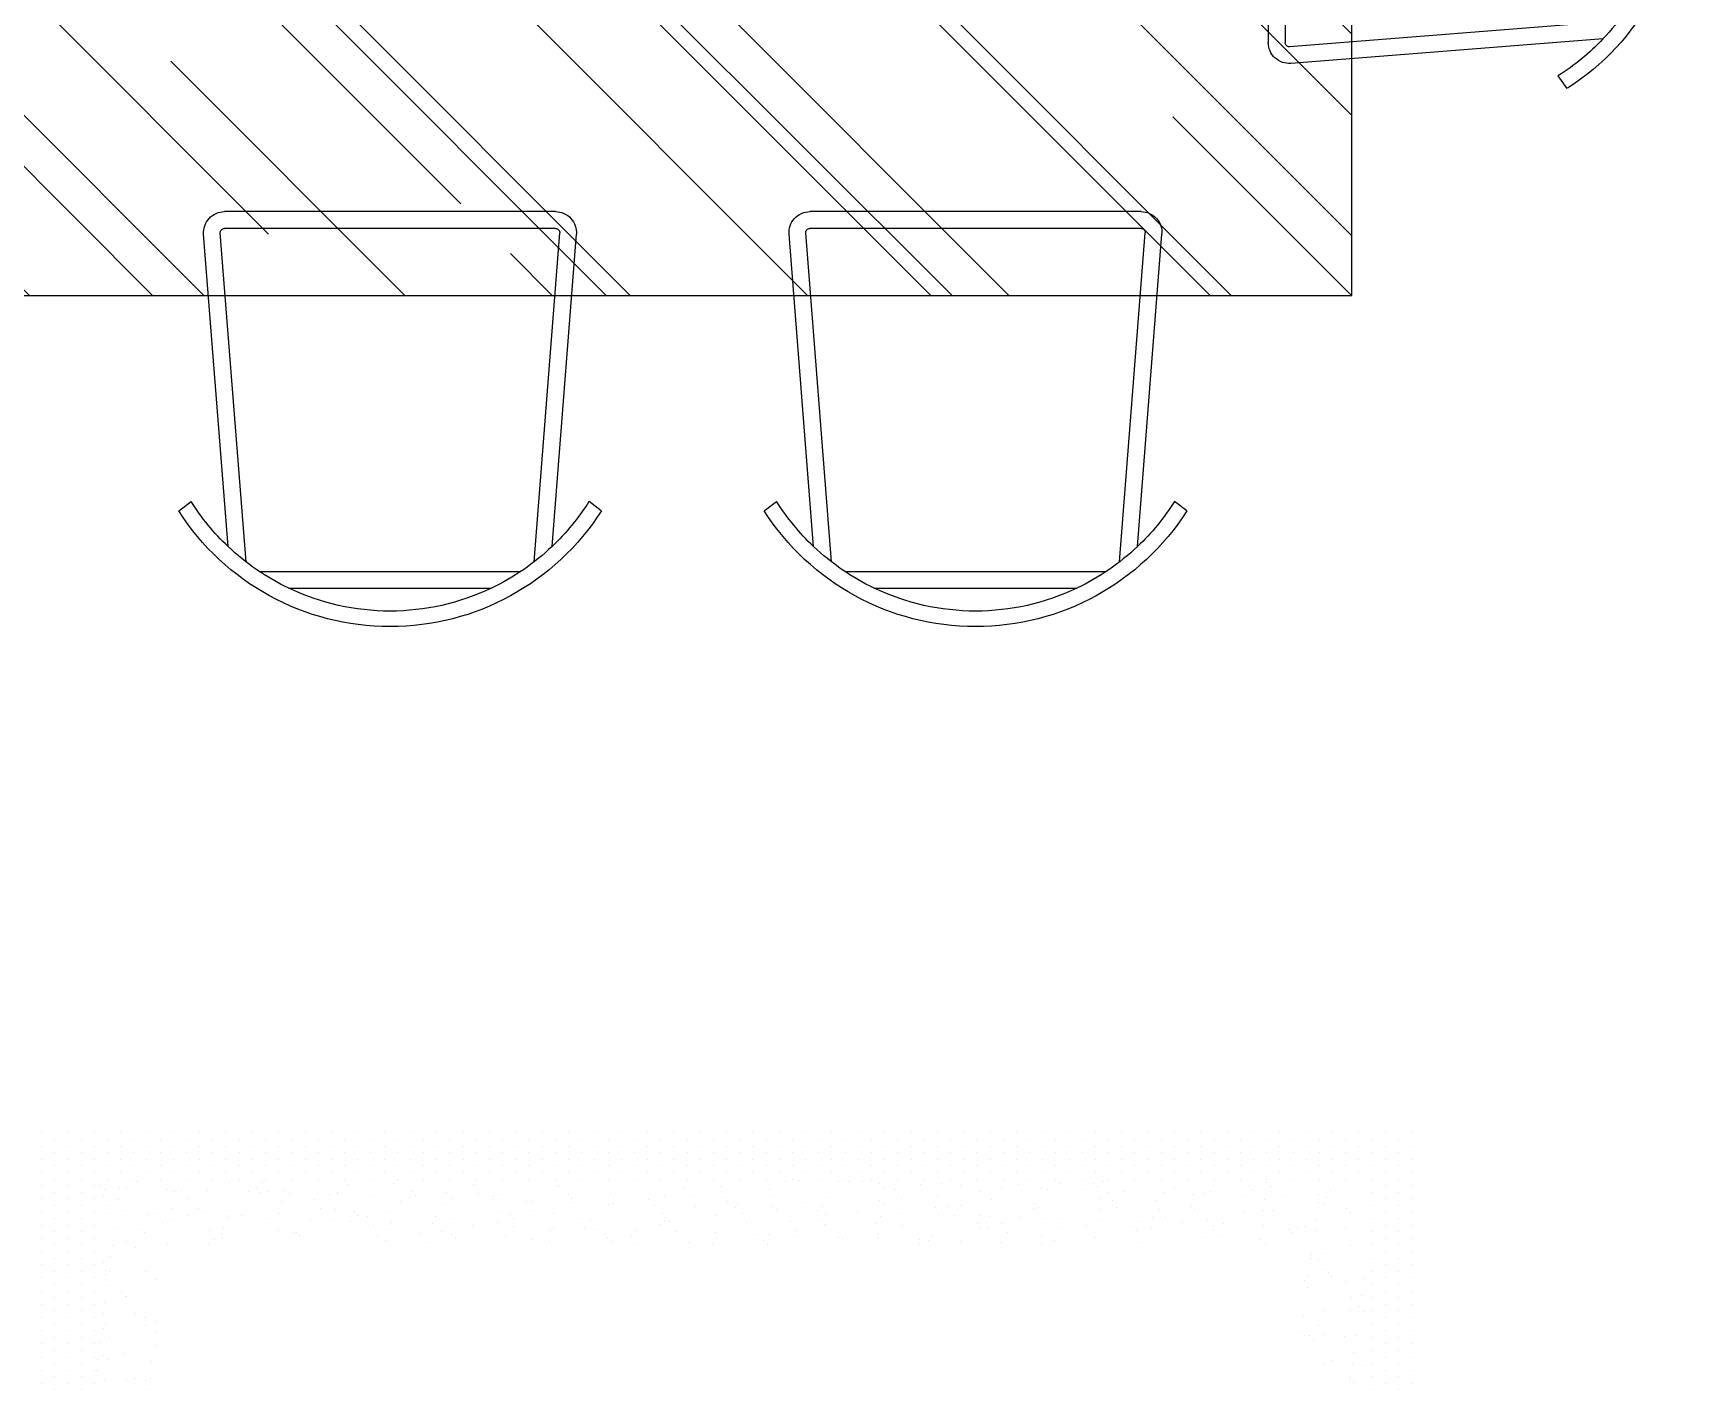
# Model space of a CAD drawing. Header units: millimetres. Extents: x 3923 to 4007, y 744 to 982.
# Drawn here: x 3971.078 to 3975.023, y 829.1 to 832.343 of the extents above; entities that cross this region are included whole.
import ezdxf

# ---------------------------------------------------------------- set-up
doc = ezdxf.new("R2010")
doc.units = ezdxf.units.MM
doc.header["$LTSCALE"] = 20
doc.linetypes.add('CONTINU', pattern=[0])
doc.layers.add('E-Lay-9', color=9, linetype='Continuous', lineweight=9)
doc.layers.add('HIDROSSANITÁRIO', color=8, linetype='Continuous')

# ---------------------------------------------------------------- blocks, each defined once
blk = doc.blocks.new('cadeira3')
at = {"color": 8}
for p, q in [((339.39, -198.51), (363.62, -198.51)), ((335.87, -200.51), (367.14, -200.51)), ((334.29, -201.65), (331.21, -240.97)), ((368.73, -201.65), (371.8, -240.97)), ((332.14, -203.49), (329.22, -240.82)), ((370.88, -203.49), (373.8, -240.82)), ((326.24, -207.76), (327.72, -208.87)), ((376.77, -207.76), (375.3, -208.87)), ((371.3, -241.51), (331.71, -241.51)), ((371.3, -243.51), (331.71, -243.51))]:
    blk.add_line(p, q, dxfattribs=at)
for centre, radius, start, end in [((351.51, -223.91), 29.99, 32.591, 147.409), ((351.51, -223.93), 28.15, 64.5065, 115.4935), ((351.51, -223.93), 28.15, 115.4935, 133.4739), ((351.51, -223.93), 28.15, 46.5261, 64.5065), ((351.51, -223.93), 28.15, 133.4739, 147.6689), ((351.51, -223.93), 28.15, 32.3311, 46.5261), ((331.71, -241.01), 2.5, 175.5276, 270), ((331.71, -241.01), 0.5, 175.5276, 270), ((371.3, -241.01), 2.5, 270, 4.4724), ((371.3, -241.01), 0.5, 270, 4.4724)]:
    blk.add_arc(centre, radius, start, end, dxfattribs=at)
blk = doc.blocks.new('*X868')
at = {"color": 0}
for p, q in [((13.321875, 42.54375), (13.321875, 42.54375)), ((13.340625, 42.54375), (13.340625, 42.54375)), ((13.359375, 42.54375), (13.359375, 42.54375)), ((13.378125, 42.54375), (13.378125, 42.54375)), ((13.396875, 42.54375), (13.396875, 42.54375)), ((13.415625, 42.54375), (13.415625, 42.54375)), ((13.434375, 42.54375), (13.434375, 42.54375)), ((13.453125, 42.54375), (13.453125, 42.54375)), ((13.471875, 42.54375), (13.471875, 42.54375)), ((13.490625, 42.54375), (13.490625, 42.54375)), ((13.509375, 42.54375), (13.509375, 42.54375)), ((13.528125, 42.54375), (13.528125, 42.54375)), ((13.546875, 42.54375), (13.546875, 42.54375)), ((13.565625, 42.54375), (13.565625, 42.54375)), ((13.584375, 42.54375), (13.584375, 42.54375)), ((13.603125, 42.54375), (13.603125, 42.54375)), ((13.621875, 42.54375), (13.621875, 42.54375)), ((13.640625, 42.54375), (13.640625, 42.54375)), ((13.659375, 42.54375), (13.659375, 42.54375)), ((13.678125, 42.54375), (13.678125, 42.54375)), ((13.3125, 42.525), (13.3125, 42.525)), ((13.33125, 42.525), (13.33125, 42.525)), ((13.35, 42.525), (13.35, 42.525)), ((13.36875, 42.525), (13.36875, 42.525)), ((13.3875, 42.525), (13.3875, 42.525)), ((13.40625, 42.525), (13.40625, 42.525)), ((13.425, 42.525), (13.425, 42.525)), ((13.44375, 42.525), (13.44375, 42.525)), ((13.4625, 42.525), (13.4625, 42.525)), ((13.48125, 42.525), (13.48125, 42.525)), ((13.5, 42.525), (13.5, 42.525)), ((13.51875, 42.525), (13.51875, 42.525)), ((13.5375, 42.525), (13.5375, 42.525)), ((13.55625, 42.525), (13.55625, 42.525)), ((13.575, 42.525), (13.575, 42.525)), ((13.59375, 42.525), (13.59375, 42.525)), ((13.6125, 42.525), (13.6125, 42.525)), ((13.63125, 42.525), (13.63125, 42.525)), ((13.65, 42.525), (13.65, 42.525)), ((13.66875, 42.525), (13.66875, 42.525)), ((13.3125, 42.4875), (13.3125, 42.4875)), ((13.321875, 42.50625), (13.321875, 42.50625)), ((13.33125, 42.4875), (13.33125, 42.4875)), ((13.340625, 42.50625), (13.340625, 42.50625)), ((13.35, 42.4875), (13.35, 42.4875)), ((13.359375, 42.50625), (13.359375, 42.50625)), ((13.36875, 42.4875), (13.36875, 42.4875)), ((13.378125, 42.50625), (13.378125, 42.50625)), ((13.3875, 42.4875), (13.3875, 42.4875)), ((13.396875, 42.50625), (13.396875, 42.50625)), ((13.40625, 42.4875), (13.40625, 42.4875)), ((13.415625, 42.50625), (13.415625, 42.50625)), ((13.425, 42.4875), (13.425, 42.4875)), ((13.434375, 42.50625), (13.434375, 42.50625)), ((13.44375, 42.4875), (13.44375, 42.4875)), ((13.453125, 42.50625), (13.453125, 42.50625)), ((13.4625, 42.4875), (13.4625, 42.4875)), ((13.471875, 42.50625), (13.471875, 42.50625)), ((13.48125, 42.4875), (13.48125, 42.4875)), ((13.490625, 42.50625), (13.490625, 42.50625)), ((13.5, 42.4875), (13.5, 42.4875)), ((13.509375, 42.50625), (13.509375, 42.50625)), ((13.51875, 42.4875), (13.51875, 42.4875)), ((13.528125, 42.50625), (13.528125, 42.50625)), ((13.5375, 42.4875), (13.5375, 42.4875)), ((13.546875, 42.50625), (13.546875, 42.50625)), ((13.55625, 42.4875), (13.55625, 42.4875)), ((13.565625, 42.50625), (13.565625, 42.50625)), ((13.575, 42.4875), (13.575, 42.4875)), ((13.584375, 42.50625), (13.584375, 42.50625)), ((13.59375, 42.4875), (13.59375, 42.4875)), ((13.603125, 42.50625), (13.603125, 42.50625)), ((13.6125, 42.4875), (13.6125, 42.4875)), ((13.621875, 42.50625), (13.621875, 42.50625)), ((13.63125, 42.4875), (13.63125, 42.4875)), ((13.640625, 42.50625), (13.640625, 42.50625)), ((13.65, 42.4875), (13.65, 42.4875)), ((13.659375, 42.50625), (13.659375, 42.50625)), ((13.66875, 42.4875), (13.66875, 42.4875)), ((13.678125, 42.50625), (13.678125, 42.50625)), ((13.621875, 42.46875), (13.621875, 42.46875)), ((13.640625, 42.46875), (13.640625, 42.46875)), ((13.659375, 42.46875), (13.659375, 42.46875)), ((13.678125, 42.46875), (13.678125, 42.46875)), ((13.6125, 42.45), (13.6125, 42.45)), ((13.63125, 42.45), (13.63125, 42.45)), ((13.65, 42.45), (13.65, 42.45)), ((13.66875, 42.45), (13.66875, 42.45)), ((13.621875, 42.43125), (13.621875, 42.43125)), ((13.640625, 42.43125), (13.640625, 42.43125)), ((13.659375, 42.43125), (13.659375, 42.43125)), ((13.678125, 42.43125), (13.678125, 42.43125)), ((13.6125, 42.4125), (13.6125, 42.4125)), ((13.621875, 42.39375), (13.621875, 42.39375)), ((13.63125, 42.4125), (13.63125, 42.4125)), ((13.640625, 42.39375), (13.640625, 42.39375)), ((13.65, 42.4125), (13.65, 42.4125)), ((13.659375, 42.39375), (13.659375, 42.39375)), ((13.66875, 42.4125), (13.66875, 42.4125)), ((13.678125, 42.39375), (13.678125, 42.39375)), ((13.6125, 42.375), (13.6125, 42.375)), ((13.63125, 42.375), (13.63125, 42.375)), ((13.65, 42.375), (13.65, 42.375)), ((13.66875, 42.375), (13.66875, 42.375)), ((13.621875, 42.35625), (13.621875, 42.35625)), ((13.640625, 42.35625), (13.640625, 42.35625)), ((13.659375, 42.35625), (13.659375, 42.35625)), ((13.678125, 42.35625), (13.678125, 42.35625)), ((13.6125, 42.3375), (13.6125, 42.3375)), ((13.63125, 42.3375), (13.63125, 42.3375)), ((13.65, 42.3375), (13.65, 42.3375)), ((13.66875, 42.3375), (13.66875, 42.3375)), ((13.6125, 42.3), (13.6125, 42.3)), ((13.621875, 42.31875), (13.621875, 42.31875)), ((13.63125, 42.3), (13.63125, 42.3)), ((13.640625, 42.31875), (13.640625, 42.31875)), ((13.65, 42.3), (13.65, 42.3)), ((13.659375, 42.31875), (13.659375, 42.31875)), ((13.66875, 42.3), (13.66875, 42.3)), ((13.678125, 42.31875), (13.678125, 42.31875)), ((13.621875, 42.28125), (13.621875, 42.28125)), ((13.640625, 42.28125), (13.640625, 42.28125)), ((13.659375, 42.28125), (13.659375, 42.28125)), ((13.678125, 42.28125), (13.678125, 42.28125)), ((13.6125, 42.2625), (13.6125, 42.2625)), ((13.63125, 42.2625), (13.63125, 42.2625)), ((13.65, 42.2625), (13.65, 42.2625)), ((13.66875, 42.2625), (13.66875, 42.2625)), ((13.621875, 42.24375), (13.621875, 42.24375)), ((13.640625, 42.24375), (13.640625, 42.24375)), ((13.659375, 42.24375), (13.659375, 42.24375)), ((13.678125, 42.24375), (13.678125, 42.24375)), ((13.6125, 42.225), (13.6125, 42.225)), ((13.621875, 42.20625), (13.621875, 42.20625)), ((13.63125, 42.225), (13.63125, 42.225)), ((13.640625, 42.20625), (13.640625, 42.20625)), ((13.65, 42.225), (13.65, 42.225)), ((13.659375, 42.20625), (13.659375, 42.20625)), ((13.66875, 42.225), (13.66875, 42.225)), ((13.678125, 42.20625), (13.678125, 42.20625)), ((13.6125, 42.1875), (13.6125, 42.1875)), ((13.63125, 42.1875), (13.63125, 42.1875)), ((13.65, 42.1875), (13.65, 42.1875)), ((13.66875, 42.1875), (13.66875, 42.1875)), ((13.621875, 42.16875), (13.621875, 42.16875)), ((13.640625, 42.16875), (13.640625, 42.16875)), ((13.659375, 42.16875), (13.659375, 42.16875)), ((13.678125, 42.16875), (13.678125, 42.16875)), ((13.6125, 42.15), (13.6125, 42.15)), ((13.63125, 42.15), (13.63125, 42.15)), ((13.65, 42.15), (13.65, 42.15)), ((13.66875, 42.15), (13.66875, 42.15)), ((13.6125, 42.1125), (13.6125, 42.1125)), ((13.621875, 42.13125), (13.621875, 42.13125)), ((13.63125, 42.1125), (13.63125, 42.1125)), ((13.640625, 42.13125), (13.640625, 42.13125)), ((13.65, 42.1125), (13.65, 42.1125)), ((13.659375, 42.13125), (13.659375, 42.13125)), ((13.66875, 42.1125), (13.66875, 42.1125)), ((13.678125, 42.13125), (13.678125, 42.13125)), ((13.621875, 42.09375), (13.621875, 42.09375)), ((13.640625, 42.09375), (13.640625, 42.09375)), ((13.659375, 42.09375), (13.659375, 42.09375)), ((13.678125, 42.09375), (13.678125, 42.09375)), ((13.6125, 42.075), (13.6125, 42.075)), ((13.63125, 42.075), (13.63125, 42.075)), ((13.65, 42.075), (13.65, 42.075)), ((13.66875, 42.075), (13.66875, 42.075)), ((13.6125, 42.0375), (13.6125, 42.0375)), ((13.621875, 42.05625), (13.621875, 42.05625)), ((13.63125, 42.0375), (13.63125, 42.0375)), ((13.640625, 42.05625), (13.640625, 42.05625)), ((13.65, 42.0375), (13.65, 42.0375)), ((13.659375, 42.05625), (13.659375, 42.05625)), ((13.66875, 42.0375), (13.66875, 42.0375)), ((13.678125, 42.05625), (13.678125, 42.05625)), ((13.621875, 42.01875), (13.621875, 42.01875)), ((13.640625, 42.01875), (13.640625, 42.01875)), ((13.659375, 42.01875), (13.659375, 42.01875)), ((13.678125, 42.01875), (13.678125, 42.01875)), ((13.6125, 42), (13.6125, 42)), ((13.63125, 42), (13.63125, 42)), ((13.65, 42), (13.65, 42)), ((13.66875, 42), (13.66875, 42)), ((13.621875, 41.98125), (13.621875, 41.98125)), ((13.640625, 41.98125), (13.640625, 41.98125)), ((13.659375, 41.98125), (13.659375, 41.98125)), ((13.678125, 41.98125), (13.678125, 41.98125)), ((13.6125, 41.9625), (13.6125, 41.9625)), ((13.621875, 41.94375), (13.621875, 41.94375)), ((13.63125, 41.9625), (13.63125, 41.9625)), ((13.640625, 41.94375), (13.640625, 41.94375)), ((13.65, 41.9625), (13.65, 41.9625)), ((13.659375, 41.94375), (13.659375, 41.94375)), ((13.66875, 41.9625), (13.66875, 41.9625)), ((13.678125, 41.94375), (13.678125, 41.94375)), ((13.6125, 41.925), (13.6125, 41.925)), ((13.63125, 41.925), (13.63125, 41.925)), ((13.65, 41.925), (13.65, 41.925)), ((13.66875, 41.925), (13.66875, 41.925)), ((13.621875, 41.90625), (13.621875, 41.90625)), ((13.640625, 41.90625), (13.640625, 41.90625)), ((13.659375, 41.90625), (13.659375, 41.90625)), ((13.678125, 41.90625), (13.678125, 41.90625)), ((13.6125, 41.8875), (13.6125, 41.8875)), ((13.63125, 41.8875), (13.63125, 41.8875)), ((13.65, 41.8875), (13.65, 41.8875)), ((13.66875, 41.8875), (13.66875, 41.8875)), ((13.6125, 41.85), (13.6125, 41.85)), ((13.621875, 41.86875), (13.621875, 41.86875)), ((13.63125, 41.85), (13.63125, 41.85)), ((13.640625, 41.86875), (13.640625, 41.86875)), ((13.65, 41.85), (13.65, 41.85)), ((13.659375, 41.86875), (13.659375, 41.86875)), ((13.66875, 41.85), (13.66875, 41.85)), ((13.678125, 41.86875), (13.678125, 41.86875)), ((13.621875, 41.83125), (13.621875, 41.83125)), ((13.640625, 41.83125), (13.640625, 41.83125)), ((13.659375, 41.83125), (13.659375, 41.83125)), ((13.678125, 41.83125), (13.678125, 41.83125)), ((13.6125, 41.8125), (13.6125, 41.8125)), ((13.63125, 41.8125), (13.63125, 41.8125)), ((13.65, 41.8125), (13.65, 41.8125)), ((13.66875, 41.8125), (13.66875, 41.8125)), ((13.621875, 41.79375), (13.621875, 41.79375)), ((13.640625, 41.79375), (13.640625, 41.79375)), ((13.659375, 41.79375), (13.659375, 41.79375)), ((13.678125, 41.79375), (13.678125, 41.79375)), ((13.6125, 41.775), (13.6125, 41.775)), ((13.621875, 41.75625), (13.621875, 41.75625)), ((13.63125, 41.775), (13.63125, 41.775)), ((13.640625, 41.75625), (13.640625, 41.75625)), ((13.65, 41.775), (13.65, 41.775)), ((13.659375, 41.75625), (13.659375, 41.75625)), ((13.66875, 41.775), (13.66875, 41.775)), ((13.678125, 41.75625), (13.678125, 41.75625)), ((13.6125, 41.7375), (13.6125, 41.7375)), ((13.63125, 41.7375), (13.63125, 41.7375)), ((13.65, 41.7375), (13.65, 41.7375)), ((13.66875, 41.7375), (13.66875, 41.7375)), ((13.621875, 41.71875), (13.621875, 41.71875)), ((13.640625, 41.71875), (13.640625, 41.71875)), ((13.659375, 41.71875), (13.659375, 41.71875)), ((13.678125, 41.71875), (13.678125, 41.71875)), ((13.6125, 41.7), (13.6125, 41.7)), ((13.63125, 41.7), (13.63125, 41.7)), ((13.65, 41.7), (13.65, 41.7)), ((13.66875, 41.7), (13.66875, 41.7)), ((13.6125, 41.6625), (13.6125, 41.6625)), ((13.621875, 41.68125), (13.621875, 41.68125)), ((13.63125, 41.6625), (13.63125, 41.6625)), ((13.640625, 41.68125), (13.640625, 41.68125)), ((13.65, 41.6625), (13.65, 41.6625)), ((13.659375, 41.68125), (13.659375, 41.68125)), ((13.66875, 41.6625), (13.66875, 41.6625)), ((13.678125, 41.68125), (13.678125, 41.68125)), ((13.621875, 41.64375), (13.621875, 41.64375)), ((13.640625, 41.64375), (13.640625, 41.64375)), ((13.659375, 41.64375), (13.659375, 41.64375)), ((13.678125, 41.64375), (13.678125, 41.64375)), ((13.6125, 41.625), (13.6125, 41.625)), ((13.63125, 41.625), (13.63125, 41.625)), ((13.65, 41.625), (13.65, 41.625)), ((13.66875, 41.625), (13.66875, 41.625)), ((13.621875, 41.60625), (13.621875, 41.60625)), ((13.640625, 41.60625), (13.640625, 41.60625)), ((13.659375, 41.60625), (13.659375, 41.60625)), ((13.678125, 41.60625), (13.678125, 41.60625)), ((13.6125, 41.5875), (13.6125, 41.5875)), ((13.621875, 41.56875), (13.621875, 41.56875)), ((13.63125, 41.5875), (13.63125, 41.5875)), ((13.640625, 41.56875), (13.640625, 41.56875)), ((13.65, 41.5875), (13.65, 41.5875)), ((13.659375, 41.56875), (13.659375, 41.56875)), ((13.66875, 41.5875), (13.66875, 41.5875)), ((13.678125, 41.56875), (13.678125, 41.56875)), ((13.6125, 41.55), (13.6125, 41.55)), ((13.63125, 41.55), (13.63125, 41.55)), ((13.65, 41.55), (13.65, 41.55)), ((13.66875, 41.55), (13.66875, 41.55)), ((13.621875, 41.53125), (13.621875, 41.53125)), ((13.640625, 41.53125), (13.640625, 41.53125)), ((13.659375, 41.53125), (13.659375, 41.53125)), ((13.678125, 41.53125), (13.678125, 41.53125)), ((13.6125, 41.5125), (13.6125, 41.5125)), ((13.63125, 41.5125), (13.63125, 41.5125)), ((13.65, 41.5125), (13.65, 41.5125)), ((13.66875, 41.5125), (13.66875, 41.5125)), ((13.6125, 41.475), (13.6125, 41.475)), ((13.621875, 41.49375), (13.621875, 41.49375)), ((13.63125, 41.475), (13.63125, 41.475)), ((13.640625, 41.49375), (13.640625, 41.49375)), ((13.65, 41.475), (13.65, 41.475)), ((13.659375, 41.49375), (13.659375, 41.49375)), ((13.66875, 41.475), (13.66875, 41.475)), ((13.678125, 41.49375), (13.678125, 41.49375)), ((13.621875, 41.45625), (13.621875, 41.45625)), ((13.640625, 41.45625), (13.640625, 41.45625)), ((13.659375, 41.45625), (13.659375, 41.45625)), ((13.678125, 41.45625), (13.678125, 41.45625)), ((13.6125, 41.4375), (13.6125, 41.4375)), ((13.63125, 41.4375), (13.63125, 41.4375)), ((13.65, 41.4375), (13.65, 41.4375)), ((13.66875, 41.4375), (13.66875, 41.4375)), ((13.621875, 41.41875), (13.621875, 41.41875)), ((13.640625, 41.41875), (13.640625, 41.41875)), ((13.659375, 41.41875), (13.659375, 41.41875)), ((13.678125, 41.41875), (13.678125, 41.41875)), ((13.6125, 41.4), (13.6125, 41.4)), ((13.621875, 41.38125), (13.621875, 41.38125)), ((13.63125, 41.4), (13.63125, 41.4)), ((13.640625, 41.38125), (13.640625, 41.38125)), ((13.65, 41.4), (13.65, 41.4)), ((13.659375, 41.38125), (13.659375, 41.38125)), ((13.66875, 41.4), (13.66875, 41.4)), ((13.678125, 41.38125), (13.678125, 41.38125)), ((13.6125, 41.3625), (13.6125, 41.3625)), ((13.63125, 41.3625), (13.63125, 41.3625)), ((13.65, 41.3625), (13.65, 41.3625)), ((13.66875, 41.3625), (13.66875, 41.3625)), ((13.621875, 41.34375), (13.621875, 41.34375)), ((13.640625, 41.34375), (13.640625, 41.34375)), ((13.659375, 41.34375), (13.659375, 41.34375)), ((13.678125, 41.34375), (13.678125, 41.34375)), ((13.6125, 41.325), (13.6125, 41.325)), ((13.63125, 41.325), (13.63125, 41.325)), ((13.65, 41.325), (13.65, 41.325)), ((13.66875, 41.325), (13.66875, 41.325)), ((13.6125, 41.2875), (13.6125, 41.2875)), ((13.621875, 41.30625), (13.621875, 41.30625)), ((13.63125, 41.2875), (13.63125, 41.2875)), ((13.640625, 41.30625), (13.640625, 41.30625)), ((13.65, 41.2875), (13.65, 41.2875)), ((13.659375, 41.30625), (13.659375, 41.30625)), ((13.66875, 41.2875), (13.66875, 41.2875)), ((13.678125, 41.30625), (13.678125, 41.30625)), ((13.621875, 41.26875), (13.621875, 41.26875)), ((13.640625, 41.26875), (13.640625, 41.26875)), ((13.659375, 41.26875), (13.659375, 41.26875)), ((13.678125, 41.26875), (13.678125, 41.26875)), ((13.6125, 41.25), (13.6125, 41.25)), ((13.63125, 41.25), (13.63125, 41.25)), ((13.65, 41.25), (13.65, 41.25)), ((13.66875, 41.25), (13.66875, 41.25)), ((13.621875, 41.23125), (13.621875, 41.23125)), ((13.640625, 41.23125), (13.640625, 41.23125)), ((13.659375, 41.23125), (13.659375, 41.23125)), ((13.678125, 41.23125), (13.678125, 41.23125)), ((13.6125, 41.2125), (13.6125, 41.2125)), ((13.621875, 41.19375), (13.621875, 41.19375)), ((13.63125, 41.2125), (13.63125, 41.2125)), ((13.640625, 41.19375), (13.640625, 41.19375)), ((13.65, 41.2125), (13.65, 41.2125)), ((13.659375, 41.19375), (13.659375, 41.19375)), ((13.66875, 41.2125), (13.66875, 41.2125)), ((13.678125, 41.19375), (13.678125, 41.19375)), ((13.6125, 41.175), (13.6125, 41.175)), ((13.63125, 41.175), (13.63125, 41.175)), ((13.65, 41.175), (13.65, 41.175)), ((13.66875, 41.175), (13.66875, 41.175)), ((13.621875, 41.15625), (13.621875, 41.15625)), ((13.640625, 41.15625), (13.640625, 41.15625)), ((13.659375, 41.15625), (13.659375, 41.15625)), ((13.678125, 41.15625), (13.678125, 41.15625)), ((13.6125, 41.1375), (13.6125, 41.1375)), ((13.63125, 41.1375), (13.63125, 41.1375)), ((13.65, 41.1375), (13.65, 41.1375)), ((13.66875, 41.1375), (13.66875, 41.1375)), ((13.6125, 41.1), (13.6125, 41.1)), ((13.621875, 41.11875), (13.621875, 41.11875)), ((13.63125, 41.1), (13.63125, 41.1)), ((13.640625, 41.11875), (13.640625, 41.11875)), ((13.65, 41.1), (13.65, 41.1)), ((13.659375, 41.11875), (13.659375, 41.11875)), ((13.66875, 41.1), (13.66875, 41.1)), ((13.678125, 41.11875), (13.678125, 41.11875)), ((13.621875, 41.08125), (13.621875, 41.08125)), ((13.640625, 41.08125), (13.640625, 41.08125)), ((13.659375, 41.08125), (13.659375, 41.08125)), ((13.678125, 41.08125), (13.678125, 41.08125)), ((13.6125, 41.0625), (13.6125, 41.0625)), ((13.63125, 41.0625), (13.63125, 41.0625)), ((13.65, 41.0625), (13.65, 41.0625)), ((13.66875, 41.0625), (13.66875, 41.0625)), ((13.621875, 41.04375), (13.621875, 41.04375)), ((13.640625, 41.04375), (13.640625, 41.04375)), ((13.659375, 41.04375), (13.659375, 41.04375)), ((13.678125, 41.04375), (13.678125, 41.04375)), ((13.6125, 41.025), (13.6125, 41.025)), ((13.621875, 41.00625), (13.621875, 41.00625)), ((13.63125, 41.025), (13.63125, 41.025)), ((13.640625, 41.00625), (13.640625, 41.00625)), ((13.65, 41.025), (13.65, 41.025)), ((13.659375, 41.00625), (13.659375, 41.00625)), ((13.66875, 41.025), (13.66875, 41.025)), ((13.678125, 41.00625), (13.678125, 41.00625)), ((13.6125, 40.9875), (13.6125, 40.9875)), ((13.63125, 40.9875), (13.63125, 40.9875)), ((13.65, 40.9875), (13.65, 40.9875)), ((13.66875, 40.9875), (13.66875, 40.9875)), ((13.621875, 40.96875), (13.621875, 40.96875)), ((13.640625, 40.96875), (13.640625, 40.96875)), ((13.659375, 40.96875), (13.659375, 40.96875)), ((13.678125, 40.96875), (13.678125, 40.96875)), ((13.6125, 40.95), (13.6125, 40.95)), ((13.63125, 40.95), (13.63125, 40.95)), ((13.65, 40.95), (13.65, 40.95)), ((13.66875, 40.95), (13.66875, 40.95)), ((13.6125, 40.9125), (13.6125, 40.9125)), ((13.621875, 40.93125), (13.621875, 40.93125)), ((13.63125, 40.9125), (13.63125, 40.9125)), ((13.640625, 40.93125), (13.640625, 40.93125)), ((13.65, 40.9125), (13.65, 40.9125)), ((13.659375, 40.93125), (13.659375, 40.93125)), ((13.66875, 40.9125), (13.66875, 40.9125)), ((13.678125, 40.93125), (13.678125, 40.93125)), ((13.621875, 40.89375), (13.621875, 40.89375)), ((13.640625, 40.89375), (13.640625, 40.89375)), ((13.659375, 40.89375), (13.659375, 40.89375)), ((13.678125, 40.89375), (13.678125, 40.89375)), ((13.6125, 40.875), (13.6125, 40.875)), ((13.63125, 40.875), (13.63125, 40.875)), ((13.65, 40.875), (13.65, 40.875)), ((13.66875, 40.875), (13.66875, 40.875)), ((13.621875, 40.85625), (13.621875, 40.85625)), ((13.640625, 40.85625), (13.640625, 40.85625)), ((13.659375, 40.85625), (13.659375, 40.85625)), ((13.678125, 40.85625), (13.678125, 40.85625)), ((13.6125, 40.8375), (13.6125, 40.8375)), ((13.621875, 40.81875), (13.621875, 40.81875)), ((13.63125, 40.8375), (13.63125, 40.8375)), ((13.640625, 40.81875), (13.640625, 40.81875)), ((13.65, 40.8375), (13.65, 40.8375)), ((13.659375, 40.81875), (13.659375, 40.81875)), ((13.66875, 40.8375), (13.66875, 40.8375)), ((13.678125, 40.81875), (13.678125, 40.81875)), ((13.6125, 40.8), (13.6125, 40.8)), ((13.63125, 40.8), (13.63125, 40.8)), ((13.65, 40.8), (13.65, 40.8)), ((13.66875, 40.8), (13.66875, 40.8)), ((13.621875, 40.78125), (13.621875, 40.78125)), ((13.640625, 40.78125), (13.640625, 40.78125)), ((13.659375, 40.78125), (13.659375, 40.78125)), ((13.678125, 40.78125), (13.678125, 40.78125)), ((13.6125, 40.7625), (13.6125, 40.7625)), ((13.63125, 40.7625), (13.63125, 40.7625)), ((13.65, 40.7625), (13.65, 40.7625)), ((13.66875, 40.7625), (13.66875, 40.7625)), ((13.6125, 40.725), (13.6125, 40.725)), ((13.621875, 40.74375), (13.621875, 40.74375)), ((13.63125, 40.725), (13.63125, 40.725)), ((13.640625, 40.74375), (13.640625, 40.74375)), ((13.65, 40.725), (13.65, 40.725)), ((13.659375, 40.74375), (13.659375, 40.74375)), ((13.66875, 40.725), (13.66875, 40.725)), ((13.678125, 40.74375), (13.678125, 40.74375)), ((13.621875, 40.70625), (13.621875, 40.70625)), ((13.640625, 40.70625), (13.640625, 40.70625)), ((13.659375, 40.70625), (13.659375, 40.70625)), ((13.678125, 40.70625), (13.678125, 40.70625)), ((13.6125, 40.6875), (13.6125, 40.6875)), ((13.63125, 40.6875), (13.63125, 40.6875)), ((13.65, 40.6875), (13.65, 40.6875)), ((13.66875, 40.6875), (13.66875, 40.6875)), ((13.321875, 40.66875), (13.321875, 40.66875)), ((13.340625, 40.66875), (13.340625, 40.66875)), ((13.359375, 40.66875), (13.359375, 40.66875)), ((13.378125, 40.66875), (13.378125, 40.66875)), ((13.396875, 40.66875), (13.396875, 40.66875)), ((13.415625, 40.66875), (13.415625, 40.66875)), ((13.434375, 40.66875), (13.434375, 40.66875)), ((13.453125, 40.66875), (13.453125, 40.66875)), ((13.471875, 40.66875), (13.471875, 40.66875)), ((13.490625, 40.66875), (13.490625, 40.66875)), ((13.509375, 40.66875), (13.509375, 40.66875)), ((13.528125, 40.66875), (13.528125, 40.66875)), ((13.546875, 40.66875), (13.546875, 40.66875)), ((13.565625, 40.66875), (13.565625, 40.66875)), ((13.584375, 40.66875), (13.584375, 40.66875)), ((13.603125, 40.66875), (13.603125, 40.66875)), ((13.621875, 40.66875), (13.621875, 40.66875)), ((13.640625, 40.66875), (13.640625, 40.66875)), ((13.659375, 40.66875), (13.659375, 40.66875)), ((13.678125, 40.66875), (13.678125, 40.66875)), ((13.3125, 40.65), (13.3125, 40.65)), ((13.321875, 40.63125), (13.321875, 40.63125)), ((13.33125, 40.65), (13.33125, 40.65)), ((13.340625, 40.63125), (13.340625, 40.63125)), ((13.35, 40.65), (13.35, 40.65)), ((13.359375, 40.63125), (13.359375, 40.63125)), ((13.36875, 40.65), (13.36875, 40.65)), ((13.378125, 40.63125), (13.378125, 40.63125)), ((13.3875, 40.65), (13.3875, 40.65)), ((13.396875, 40.63125), (13.396875, 40.63125)), ((13.40625, 40.65), (13.40625, 40.65)), ((13.415625, 40.63125), (13.415625, 40.63125)), ((13.425, 40.65), (13.425, 40.65)), ((13.434375, 40.63125), (13.434375, 40.63125)), ((13.44375, 40.65), (13.44375, 40.65)), ((13.453125, 40.63125), (13.453125, 40.63125)), ((13.4625, 40.65), (13.4625, 40.65)), ((13.471875, 40.63125), (13.471875, 40.63125)), ((13.48125, 40.65), (13.48125, 40.65)), ((13.490625, 40.63125), (13.490625, 40.63125)), ((13.5, 40.65), (13.5, 40.65)), ((13.509375, 40.63125), (13.509375, 40.63125)), ((13.51875, 40.65), (13.51875, 40.65)), ((13.528125, 40.63125), (13.528125, 40.63125)), ((13.5375, 40.65), (13.5375, 40.65)), ((13.546875, 40.63125), (13.546875, 40.63125)), ((13.55625, 40.65), (13.55625, 40.65)), ((13.565625, 40.63125), (13.565625, 40.63125)), ((13.575, 40.65), (13.575, 40.65)), ((13.584375, 40.63125), (13.584375, 40.63125)), ((13.59375, 40.65), (13.59375, 40.65)), ((13.603125, 40.63125), (13.603125, 40.63125)), ((13.6125, 40.65), (13.6125, 40.65)), ((13.621875, 40.63125), (13.621875, 40.63125)), ((13.63125, 40.65), (13.63125, 40.65)), ((13.640625, 40.63125), (13.640625, 40.63125)), ((13.65, 40.65), (13.65, 40.65)), ((13.659375, 40.63125), (13.659375, 40.63125)), ((13.66875, 40.65), (13.66875, 40.65)), ((13.678125, 40.63125), (13.678125, 40.63125)), ((13.3125, 40.6125), (13.3125, 40.6125)), ((13.33125, 40.6125), (13.33125, 40.6125)), ((13.35, 40.6125), (13.35, 40.6125)), ((13.36875, 40.6125), (13.36875, 40.6125)), ((13.3875, 40.6125), (13.3875, 40.6125)), ((13.40625, 40.6125), (13.40625, 40.6125)), ((13.425, 40.6125), (13.425, 40.6125)), ((13.44375, 40.6125), (13.44375, 40.6125)), ((13.4625, 40.6125), (13.4625, 40.6125)), ((13.48125, 40.6125), (13.48125, 40.6125)), ((13.5, 40.6125), (13.5, 40.6125)), ((13.51875, 40.6125), (13.51875, 40.6125)), ((13.5375, 40.6125), (13.5375, 40.6125)), ((13.55625, 40.6125), (13.55625, 40.6125)), ((13.575, 40.6125), (13.575, 40.6125)), ((13.59375, 40.6125), (13.59375, 40.6125)), ((13.6125, 40.6125), (13.6125, 40.6125)), ((13.63125, 40.6125), (13.63125, 40.6125)), ((13.65, 40.6125), (13.65, 40.6125)), ((13.66875, 40.6125), (13.66875, 40.6125)), ((13.321875, 40.59375), (13.321875, 40.59375)), ((13.340625, 40.59375), (13.340625, 40.59375)), ((13.359375, 40.59375), (13.359375, 40.59375)), ((13.378125, 40.59375), (13.378125, 40.59375)), ((13.396875, 40.59375), (13.396875, 40.59375)), ((13.415625, 40.59375), (13.415625, 40.59375)), ((13.434375, 40.59375), (13.434375, 40.59375)), ((13.453125, 40.59375), (13.453125, 40.59375)), ((13.471875, 40.59375), (13.471875, 40.59375)), ((13.490625, 40.59375), (13.490625, 40.59375)), ((13.509375, 40.59375), (13.509375, 40.59375)), ((13.528125, 40.59375), (13.528125, 40.59375)), ((13.546875, 40.59375), (13.546875, 40.59375)), ((13.565625, 40.59375), (13.565625, 40.59375)), ((13.584375, 40.59375), (13.584375, 40.59375)), ((13.603125, 40.59375), (13.603125, 40.59375)), ((13.621875, 40.59375), (13.621875, 40.59375)), ((13.640625, 40.59375), (13.640625, 40.59375)), ((13.659375, 40.59375), (13.659375, 40.59375)), ((13.678125, 40.59375), (13.678125, 40.59375))]:
    blk.add_line(p, q, dxfattribs=at)
blk = doc.blocks.new('*X869')
at = {"color": 0}
for p, q in [((13.3226, 42.4604), (13.3226, 42.4604)), ((13.3475, 42.4765), (13.3475, 42.4765)), ((13.3661, 42.4611), (13.3661, 42.4611)), ((13.3905, 42.4643), (13.3905, 42.4643)), ((13.4243, 42.4762), (13.4243, 42.4762)), ((13.4312, 42.4697), (13.4312, 42.4697)), ((13.4468, 42.4718), (13.4468, 42.4718)), ((13.4712, 42.475), (13.4712, 42.475)), ((13.3281, 42.4554), (13.3281, 42.4554)), ((13.3316, 42.4565), (13.3316, 42.4565)), ((13.3505, 42.4591), (13.3505, 42.4591)), ((13.3881, 42.4484), (13.3881, 42.4484)), ((13.425, 42.4567), (13.425, 42.4567)), ((13.4444, 42.4578), (13.4444, 42.4578)), ((13.4666, 42.4494), (13.4666, 42.4494)), ((13.5185, 42.4569), (13.5185, 42.4569)), ((13.5433, 42.449), (13.5433, 42.449)), ((13.5645, 42.4568), (13.5645, 42.4568)), ((13.57, 42.4517), (13.57, 42.4517)), ((13.3494, 42.4187), (13.3494, 42.4187)), ((13.3542, 42.4315), (13.3542, 42.4315)), ((13.3911, 42.4186), (13.3911, 42.4186)), ((13.4261, 42.4183), (13.4261, 42.4183)), ((13.4743, 42.4304), (13.4743, 42.4304)), ((13.4798, 42.4254), (13.4798, 42.4254)), ((13.4845, 42.4188), (13.4845, 42.4188)), ((13.5072, 42.4213), (13.5072, 42.4213)), ((13.5779, 42.419), (13.5779, 42.419)), ((13.5857, 42.4223), (13.5857, 42.4223)), ((13.5961, 42.4278), (13.5961, 42.4278)), ((13.3841, 42.4041), (13.3841, 42.4041)), ((13.3896, 42.399), (13.3896, 42.399)), ((13.39, 42.3906), (13.39, 42.3906)), ((13.4037, 42.4106), (13.4037, 42.4106)), ((13.4181, 42.3903), (13.4181, 42.3903)), ((13.4589, 42.3957), (13.4589, 42.3957)), ((13.4685, 42.3916), (13.4685, 42.3916)), ((13.4745, 42.3977), (13.4745, 42.3977)), ((13.4971, 42.4108), (13.4971, 42.4108)), ((13.4989, 42.4009), (13.4989, 42.4009)), ((13.5059, 42.4014), (13.5059, 42.4014)), ((13.5396, 42.4063), (13.5396, 42.4063)), ((13.5452, 42.3912), (13.5452, 42.3912)), ((13.5552, 42.4084), (13.5552, 42.4084)), ((13.5796, 42.4116), (13.5796, 42.4116)), ((13.5906, 42.4109), (13.5906, 42.4109)), ((13.3937, 42.3871), (13.3937, 42.3871)), ((13.5358, 42.3741), (13.5358, 42.3741)), ((13.5413, 42.369), (13.5413, 42.369)), ((13.5427, 42.3817), (13.5427, 42.3817)), ((13.5674, 42.3451), (13.5674, 42.3451)), ((13.5876, 42.3645), (13.5876, 42.3645)), ((13.6021, 42.3439), (13.6021, 42.3439)), ((13.5214, 42.3356), (13.5214, 42.3356)), ((13.5265, 42.3269), (13.5265, 42.3269)), ((13.5471, 42.3334), (13.5471, 42.3334)), ((13.5673, 42.3323), (13.5673, 42.3323)), ((13.5829, 42.3343), (13.5829, 42.3343)), ((13.6073, 42.3375), (13.6073, 42.3375)), ((13.5669, 42.3066), (13.5669, 42.3066)), ((13.5895, 42.3067), (13.5895, 42.3067)), ((13.5973, 42.3177), (13.5973, 42.3177)), ((13.6028, 42.3127), (13.6028, 42.3127)), ((13.549, 42.2756), (13.549, 42.2756)), ((13.5298, 42.2497), (13.5298, 42.2497)), ((13.5329, 42.2686), (13.5329, 42.2686)), ((13.5387, 42.2624), (13.5387, 42.2624)), ((13.5456, 42.2605), (13.5456, 42.2605)), ((13.5542, 42.2529), (13.5542, 42.2529)), ((13.5914, 42.2489), (13.5914, 42.2489)), ((13.5949, 42.2582), (13.5949, 42.2582)), ((13.5686, 42.2351), (13.5686, 42.2351)), ((13.5741, 42.23), (13.5741, 42.23)), ((13.5911, 42.2315), (13.5911, 42.2315)), ((13.5509, 42.2178), (13.5509, 42.2178)), ((13.6002, 42.2061), (13.6002, 42.2061)), ((13.5572, 42.1934), (13.5572, 42.1934)), ((13.5698, 42.1854), (13.5698, 42.1854)), ((13.5819, 42.1788), (13.5819, 42.1788)), ((13.5933, 42.1911), (13.5933, 42.1911)), ((13.5219, 42.1562), (13.5219, 42.1562)), ((13.5418, 42.1736), (13.5418, 42.1736)), ((13.5528, 42.16), (13.5528, 42.16)), ((13.5575, 42.1756), (13.5575, 42.1756)), ((13.5399, 42.1524), (13.5399, 42.1524)), ((13.5454, 42.1473), (13.5454, 42.1473)), ((13.5951, 42.1332), (13.5951, 42.1332)), ((13.5715, 42.1234), (13.5715, 42.1234)), ((13.5814, 42.1183), (13.5814, 42.1183)), ((13.5941, 42.1103), (13.5941, 42.1103)), ((13.5288, 42.0942), (13.5288, 42.0942)), ((13.5547, 42.1022), (13.5547, 42.1022)), ((13.5695, 42.0995), (13.5695, 42.0995)), ((13.5851, 42.1016), (13.5851, 42.1016)), ((13.6014, 42.0961), (13.6014, 42.0961)), ((13.6069, 42.091), (13.6069, 42.091)), ((13.6095, 42.1048), (13.6095, 42.1048)), ((13.5462, 42.0811), (13.5462, 42.0811)), ((13.597, 42.0754), (13.597, 42.0754)), ((13.5428, 42.0407), (13.5428, 42.0407)), ((13.5566, 42.0444), (13.5566, 42.0444)), ((13.6056, 42.0432), (13.6056, 42.0432)), ((13.5204, 42.0166), (13.5204, 42.0166)), ((13.5249, 42.035), (13.5249, 42.035)), ((13.532, 42.0169), (13.532, 42.0169)), ((13.5564, 42.0201), (13.5564, 42.0201)), ((13.5972, 42.0255), (13.5972, 42.0255)), ((13.5989, 42.0176), (13.5989, 42.0176)), ((13.5704, 42.006), (13.5704, 42.006)), ((13.5727, 42.0134), (13.5727, 42.0134)), ((13.5782, 42.0083), (13.5782, 42.0083)), ((13.5364, 41.9679), (13.5364, 41.9679)), ((13.5585, 41.9866), (13.5585, 41.9866)), ((13.6043, 41.9844), (13.6043, 41.9844)), ((13.5223, 41.9588), (13.5223, 41.9588)), ((13.5491, 41.9598), (13.5491, 41.9598)), ((13.5841, 41.9461), (13.5841, 41.9461)), ((13.6008, 41.9598), (13.6008, 41.9598)), ((13.544, 41.9307), (13.544, 41.9307)), ((13.5441, 41.9408), (13.5441, 41.9408)), ((13.5495, 41.9256), (13.5495, 41.9256)), ((13.5597, 41.9429), (13.5597, 41.9429)), ((13.5604, 41.9288), (13.5604, 41.9288)), ((13.5946, 41.9308), (13.5946, 41.9308)), ((13.5242, 41.901), (13.5242, 41.901)), ((13.5756, 41.9017), (13.5756, 41.9017)), ((13.6027, 41.902), (13.6027, 41.902)), ((13.5607, 41.8928), (13.5607, 41.8928)), ((13.5733, 41.8847), (13.5733, 41.8847)), ((13.6055, 41.8744), (13.6055, 41.8744)), ((13.5254, 41.8555), (13.5254, 41.8555)), ((13.531, 41.8614), (13.531, 41.8614)), ((13.5622, 41.871), (13.5622, 41.871)), ((13.5717, 41.8668), (13.5717, 41.8668)), ((13.5873, 41.8689), (13.5873, 41.8689)), ((13.5208, 41.843), (13.5208, 41.843)), ((13.5261, 41.8432), (13.5261, 41.8432)), ((13.6046, 41.8442), (13.6046, 41.8442)), ((13.5469, 41.819), (13.5469, 41.819)), ((13.5641, 41.8132), (13.5641, 41.8132)), ((13.5849, 41.8177), (13.5849, 41.8177)), ((13.5975, 41.8096), (13.5975, 41.8096)), ((13.528, 41.7854), (13.528, 41.7854)), ((13.5343, 41.7842), (13.5343, 41.7842)), ((13.5497, 41.7804), (13.5497, 41.7804)), ((13.5586, 41.7874), (13.5586, 41.7874)), ((13.5768, 41.7917), (13.5768, 41.7917)), ((13.5823, 41.7866), (13.5823, 41.7866)), ((13.5994, 41.7928), (13.5994, 41.7928)), ((13.6065, 41.7864), (13.6065, 41.7864)), ((13.6084, 41.7627), (13.6084, 41.7627)), ((13.5283, 41.7343), (13.5283, 41.7343)), ((13.566, 41.7554), (13.566, 41.7554)), ((13.6091, 41.7425), (13.6091, 41.7425)), ((13.5298, 41.7276), (13.5298, 41.7276)), ((13.5481, 41.709), (13.5481, 41.709)), ((13.5619, 41.7102), (13.5619, 41.7102)), ((13.5863, 41.7134), (13.5863, 41.7134)), ((13.6084, 41.7286), (13.6084, 41.7286)), ((13.5463, 41.7081), (13.5463, 41.7081)), ((13.5536, 41.7039), (13.5536, 41.7039)), ((13.5679, 41.6976), (13.5679, 41.6976)), ((13.5739, 41.7053), (13.5739, 41.7053)), ((13.5317, 41.6698), (13.5317, 41.6698)), ((13.5399, 41.6672), (13.5399, 41.6672)), ((13.5797, 41.68), (13.5797, 41.68)), ((13.6103, 41.6708), (13.6103, 41.6708)), ((13.5526, 41.6592), (13.5526, 41.6592)), ((13.5698, 41.6398), (13.5698, 41.6398)), ((13.6096, 41.6527), (13.6096, 41.6527)), ((13.5194, 41.6263), (13.5194, 41.6263)), ((13.5249, 41.6213), (13.5249, 41.6213)), ((13.5332, 41.6287), (13.5332, 41.6287)), ((13.574, 41.6341), (13.574, 41.6341)), ((13.5896, 41.6361), (13.5896, 41.6361)), ((13.5981, 41.6302), (13.5981, 41.6302)), ((13.5336, 41.612), (13.5336, 41.612)), ((13.551, 41.5974), (13.551, 41.5974)), ((13.5642, 41.5921), (13.5642, 41.5921)), ((13.5717, 41.582), (13.5717, 41.582)), ((13.5768, 41.5841), (13.5768, 41.5841)), ((13.5809, 41.57), (13.5809, 41.57)), ((13.5209, 41.5494), (13.5209, 41.5494)), ((13.5289, 41.5549), (13.5289, 41.5549)), ((13.5355, 41.5542), (13.5355, 41.5542)), ((13.5365, 41.5515), (13.5365, 41.5515)), ((13.5609, 41.5547), (13.5609, 41.5547)), ((13.5864, 41.5649), (13.5864, 41.5649)), ((13.6016, 41.56), (13.6016, 41.56)), ((13.5736, 41.5242), (13.5736, 41.5242)), ((13.5223, 41.5147), (13.5223, 41.5147)), ((13.5884, 41.517), (13.5884, 41.517)), ((13.601, 41.5089), (13.601, 41.5089)), ((13.5374, 41.4964), (13.5374, 41.4964)), ((13.5485, 41.4754), (13.5485, 41.4754)), ((13.5522, 41.4873), (13.5522, 41.4873)), ((13.5532, 41.4798), (13.5532, 41.4798)), ((13.5577, 41.4822), (13.5577, 41.4822)), ((13.5641, 41.4774), (13.5641, 41.4774)), ((13.5885, 41.4806), (13.5885, 41.4806)), ((13.5755, 41.4663), (13.5755, 41.4663)), ((13.5838, 41.4583), (13.5838, 41.4583)), ((13.5192, 41.4417), (13.5192, 41.4417)), ((13.5318, 41.4336), (13.5318, 41.4336)), ((13.5393, 41.4386), (13.5393, 41.4386)), ((13.5235, 41.4046), (13.5235, 41.4046)), ((13.5774, 41.4085), (13.5774, 41.4085)), ((13.5774, 41.4046), (13.5774, 41.4046)), ((13.5918, 41.4034), (13.5918, 41.4034)), ((13.529, 41.3996), (13.529, 41.3996)), ((13.5354, 41.396), (13.5354, 41.396)), ((13.5412, 41.3808), (13.5412, 41.3808)), ((13.5762, 41.4013), (13.5762, 41.4013)), ((13.5434, 41.3666), (13.5434, 41.3666)), ((13.5551, 41.3757), (13.5551, 41.3757)), ((13.5561, 41.3585), (13.5561, 41.3585)), ((13.5793, 41.3507), (13.5793, 41.3507)), ((13.585, 41.3483), (13.585, 41.3483)), ((13.5905, 41.3432), (13.5905, 41.3432)), ((13.5231, 41.3167), (13.5231, 41.3167)), ((13.5387, 41.3187), (13.5387, 41.3187)), ((13.5431, 41.323), (13.5431, 41.323)), ((13.5631, 41.3219), (13.5631, 41.3219)), ((13.6016, 41.3295), (13.6016, 41.3295)), ((13.6038, 41.3273), (13.6038, 41.3273)), ((13.5264, 41.293), (13.5264, 41.293)), ((13.5676, 41.2915), (13.5676, 41.2915)), ((13.5811, 41.2929), (13.5811, 41.2929)), ((13.545, 41.2652), (13.545, 41.2652)), ((13.5563, 41.2656), (13.5563, 41.2656)), ((13.5803, 41.2834), (13.5803, 41.2834)), ((13.5324, 41.2542), (13.5324, 41.2542)), ((13.5508, 41.2426), (13.5508, 41.2426)), ((13.5618, 41.2606), (13.5618, 41.2606)), ((13.5664, 41.2447), (13.5664, 41.2447)), ((13.5908, 41.2479), (13.5908, 41.2479)), ((13.583, 41.2351), (13.583, 41.2351)), ((13.5879, 41.2366), (13.5879, 41.2366)), ((13.5919, 41.2163), (13.5919, 41.2163)), ((13.5469, 41.2074), (13.5469, 41.2074)), ((13.6045, 41.2083), (13.6045, 41.2083)), ((13.5276, 41.1829), (13.5276, 41.1829)), ((13.5331, 41.1779), (13.5331, 41.1779)), ((13.5566, 41.1791), (13.5566, 41.1791)), ((13.5784, 41.1686), (13.5784, 41.1686)), ((13.5849, 41.1773), (13.5849, 41.1773)), ((13.594, 41.1707), (13.594, 41.1707)), ((13.5377, 41.1632), (13.5377, 41.1632)), ((13.5487, 41.1496), (13.5487, 41.1496)), ((13.5592, 41.154), (13.5592, 41.154)), ((13.5227, 41.141), (13.5227, 41.141)), ((13.5353, 41.133), (13.5353, 41.133)), ((13.5891, 41.1266), (13.5891, 41.1266)), ((13.5946, 41.1215), (13.5946, 41.1215)), ((13.5809, 41.104), (13.5809, 41.104)), ((13.5868, 41.1195), (13.5868, 41.1195)), ((13.5253, 41.0839), (13.5253, 41.0839)), ((13.5409, 41.086), (13.5409, 41.086)), ((13.5506, 41.0918), (13.5506, 41.0918)), ((13.5653, 41.0892), (13.5653, 41.0892)), ((13.6061, 41.0946), (13.6061, 41.0946)), ((13.5305, 41.0713), (13.5305, 41.0713)), ((13.5469, 41.0659), (13.5469, 41.0659)), ((13.5596, 41.0579), (13.5596, 41.0579)), ((13.5887, 41.0617), (13.5887, 41.0617)), ((13.5525, 41.034), (13.5525, 41.034)), ((13.5604, 41.0439), (13.5604, 41.0439)), ((13.5659, 41.0389), (13.5659, 41.0389)), ((13.6051, 41.0288), (13.6051, 41.0288)), ((13.553, 41.0099), (13.553, 41.0099)), ((13.5686, 41.012), (13.5686, 41.012)), ((13.592, 41.0149), (13.592, 41.0149)), ((13.593, 41.0152), (13.593, 41.0152)), ((13.5711, 40.9908), (13.5711, 40.9908)), ((13.5838, 40.9827), (13.5838, 40.9827)), ((13.5906, 41.0039), (13.5906, 41.0039)), ((13.5317, 40.9613), (13.5317, 40.9613)), ((13.5544, 40.9761), (13.5544, 40.9761)), ((13.5359, 40.9536), (13.5359, 40.9536)), ((13.5372, 40.9562), (13.5372, 40.9562)), ((13.5806, 40.9359), (13.5806, 40.9359)), ((13.5925, 40.9461), (13.5925, 40.9461)), ((13.5963, 40.9379), (13.5963, 40.9379)), ((13.5399, 40.9305), (13.5399, 40.9305)), ((13.5563, 40.9183), (13.5563, 40.9183)), ((13.5633, 40.9323), (13.5633, 40.9323)), ((13.5954, 40.9157), (13.5954, 40.9157)), ((13.5932, 40.9049), (13.5932, 40.9049)), ((13.5944, 40.8883), (13.5944, 40.8883)), ((13.5987, 40.8998), (13.5987, 40.8998)), ((13.608, 40.9076), (13.608, 40.9076)), ((13.5601, 40.8784), (13.5601, 40.8784)), ((13.5262, 40.8404), (13.5262, 40.8404)), ((13.5275, 40.8512), (13.5275, 40.8512)), ((13.5346, 40.8496), (13.5346, 40.8496)), ((13.5432, 40.8533), (13.5432, 40.8533)), ((13.5582, 40.8605), (13.5582, 40.8605)), ((13.5676, 40.8565), (13.5676, 40.8565)), ((13.6083, 40.8618), (13.6083, 40.8618)), ((13.5195, 40.8309), (13.5195, 40.8309)), ((13.5388, 40.8323), (13.5388, 40.8323)), ((13.5645, 40.8222), (13.5645, 40.8222)), ((13.57, 40.8172), (13.57, 40.8172)), ((13.5963, 40.8305), (13.5963, 40.8305)), ((13.5601, 40.8027), (13.5601, 40.8027)), ((13.5844, 40.8033), (13.5844, 40.8033)), ((13.5961, 40.7933), (13.5961, 40.7933)), ((13.5214, 40.7731), (13.5214, 40.7731)), ((13.5552, 40.7772), (13.5552, 40.7772)), ((13.5708, 40.7792), (13.5708, 40.7792)), ((13.5952, 40.7825), (13.5952, 40.7825)), ((13.5982, 40.7727), (13.5982, 40.7727)), ((13.3286, 40.7473), (13.3286, 40.7473)), ((13.353, 40.7506), (13.353, 40.7506)), ((13.3762, 40.7569), (13.3762, 40.7569)), ((13.3937, 40.7559), (13.3937, 40.7559)), ((13.4093, 40.758), (13.4093, 40.758)), ((13.4696, 40.757), (13.4696, 40.757)), ((13.5504, 40.7653), (13.5504, 40.7653)), ((13.5631, 40.7572), (13.5631, 40.7572)), ((13.3129, 40.7453), (13.3129, 40.7453)), ((13.3257, 40.7414), (13.3257, 40.7414)), ((13.3283, 40.7277), (13.3283, 40.7277)), ((13.4042, 40.7424), (13.4042, 40.7424)), ((13.4157, 40.7406), (13.4157, 40.7406)), ((13.4217, 40.7278), (13.4217, 40.7278)), ((13.4809, 40.742), (13.4809, 40.742)), ((13.5152, 40.728), (13.5152, 40.728)), ((13.5358, 40.7396), (13.5358, 40.7396)), ((13.5413, 40.7345), (13.5413, 40.7345)), ((13.562, 40.7449), (13.562, 40.7449)), ((13.6086, 40.7282), (13.6086, 40.7282)), ((13.3255, 40.7143), (13.3255, 40.7143)), ((13.3637, 40.7113), (13.3637, 40.7113)), ((13.4448, 40.7143), (13.4448, 40.7143)), ((13.4456, 40.7132), (13.4456, 40.7132)), ((13.4511, 40.7082), (13.4511, 40.7082)), ((13.5233, 40.7153), (13.5233, 40.7153)), ((13.5674, 40.7106), (13.5674, 40.7106)), ((13.5829, 40.7032), (13.5829, 40.7032)), ((13.5985, 40.7052), (13.5985, 40.7052)), ((13.6, 40.7149), (13.6, 40.7149)), ((13.3276, 40.6836), (13.3276, 40.6836)), ((13.3554, 40.6869), (13.3554, 40.6869)), ((13.3609, 40.6818), (13.3609, 40.6818)), ((13.3806, 40.6765), (13.3806, 40.6765)), ((13.3878, 40.6898), (13.3878, 40.6898)), ((13.4004, 40.6817), (13.4004, 40.6817)), ((13.4061, 40.6846), (13.4061, 40.6846)), ((13.4214, 40.6819), (13.4214, 40.6819)), ((13.437, 40.6839), (13.437, 40.6839)), ((13.4614, 40.6872), (13.4614, 40.6872)), ((13.4772, 40.6842), (13.4772, 40.6842)), ((13.4812, 40.69), (13.4812, 40.69)), ((13.4828, 40.6842), (13.4828, 40.6842)), ((13.4939, 40.6819), (13.4939, 40.6819)), ((13.5021, 40.6925), (13.5021, 40.6925)), ((13.5177, 40.6946), (13.5177, 40.6946)), ((13.5421, 40.6978), (13.5421, 40.6978)), ((13.5639, 40.6871), (13.5639, 40.6871)), ((13.5746, 40.6901), (13.5746, 40.6901)), ((13.5873, 40.6821), (13.5873, 40.6821)), ((13.5973, 40.6832), (13.5973, 40.6832)), ((13.6028, 40.6781), (13.6028, 40.6781)), ((13.3406, 40.6713), (13.3406, 40.6713)), ((13.3562, 40.6733), (13.3562, 40.6733))]:
    blk.add_line(p, q, dxfattribs=at)
blk = doc.blocks.new('A$C7AFB675E')
at = {"layer": 'E-Lay-9', "color": 8, "xscale": -0.8400000000000034, "yscale": 0.8400000000000034, "zscale": 0.84, "rotation": 90}
for name in ['*X868', '*X869']:
    blk.add_blockref(name, (39.2529, 11.908), dxfattribs=at)

msp = doc.modelspace()

# ---------------------------------------------------------------- hatches: boundary and pattern name
at = {"layer": 'HIDROSSANITÁRIO', "linetype": 'CONTINU'}
h = msp.add_hatch(dxfattribs=at)
h.set_pattern_fill('AR-RROOF', color=8, scale=0.02, angle=135, style=0)
h.set_pattern_definition([(135, (5744.84555, -8993.40044), (-1.149472783, 0.431052294), [7.62, -1.016, 2.54, -0.508]), (135, (5744.1882, -8993.1023), (-0.11853938, -0.83695987), [1.524, -0.16764, 3.048, -0.381]), (135, (5744.3606, -8993.52616), (-2.108564137, 1.627222409), [4.064, -0.7112, 2.032, -0.508])])
h.paths.add_polyline_path([(3969.6314, 833.7164), (3969.6314, 831.7164), (3974.2314, 831.7164), (3974.2314, 833.7164)])

# ---------------------------------------------------------------- linework, layer by layer
at = {"layer": 'HIDROSSANITÁRIO', "color": 8, "linetype": 'CONTINU', "elevation": 3.6592}
msp.add_lwpolyline([(3969.6314, 833.7164), (3969.6314, 831.7164), (3974.2314, 831.7164), (3974.2314, 833.7164)], close=True, dxfattribs=at)

# ---------------------------------------------------------------- block references
at = {"layer": 'HIDROSSANITÁRIO', "color": 8, "xscale": -0.02, "yscale": 0.02, "zscale": 0.02}
for p, rotation in [((3978.9017, 825.6863, 3.6592), 270), ((3964.9013, 827.0462, 3.6592), 180), ((3966.3013, 827.0462, 3.6592), 180)]:
    msp.add_blockref('cadeira3', p, dxfattribs=dict(at, rotation=rotation))
at = {"layer": 'HIDROSSANITÁRIO', "color": 8, "linetype": 'CONTINU', "xscale": 2, "yscale": 2, "zscale": 2, "rotation": 180}
msp.add_blockref('A$C7AFB675E', (3981.4065, 830.5514), dxfattribs=at)

doc.saveas('drawing.dxf')
